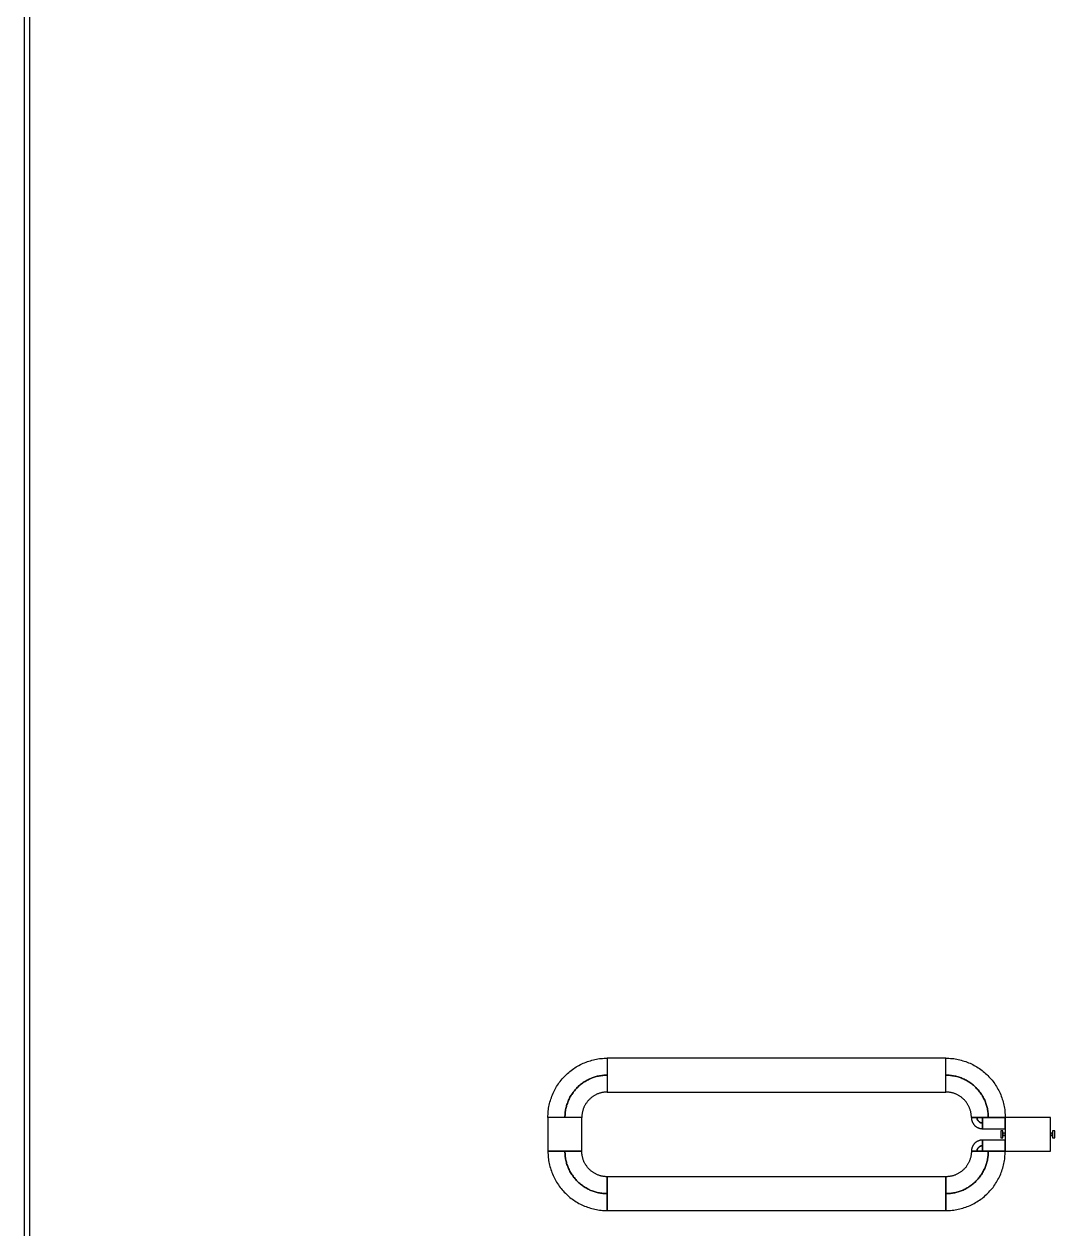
# Model space of a CAD drawing. Extents: x -21939 to 21943, y -23600 to 16600.
# Drawn here: x 7005 to 7918, y -15064 to -13996 of the extents above; entities that cross this region are included whole.
import ezdxf

# ---------------------------------------------------------------- set-up
doc = ezdxf.new("R2010")
doc.units = 0

# ---------------------------------------------------------------- blocks, each defined once
blk = doc.blocks.new('QTUNE1')
for points in [[(3305, 5400), (3305, 1200), (3310.1, 1200), (3310.1, 5400), (3305, 5400)], [(3769, 2335), (3769, 2336.4), (3769.1, 2337.7), (3769.2, 2339.1), (3769.3, 2340.5), (3769.4, 2341.9), (3769.6, 2343.2), (3769.9, 2344.6), (3770.1, 2345.9), (3770.5, 2347.3), (3770.8, 2348.6), (3771.2, 2349.9), (3771.6, 2351.2), (3772, 2352.5), (3772.5, 2353.8), (3773, 2355.1), (3773.5, 2356.4), (3774.1, 2357.6), (3774.7, 2358.8), (3775.4, 2360.1), (3776, 2361.2), (3776.7, 2362.4), (3777.5, 2363.6), (3778.2, 2364.7), (3779, 2365.9), (3779.8, 2367), (3780.7, 2368), (3781.6, 2369.1), (3782.5, 2370.1), (3783.4, 2371.1), (3784.4, 2372.1), (3785.4, 2373.1), (3786.4, 2374), (3787.4, 2374.9), (3788.5, 2375.8), (3789.5, 2376.7), (3790.6, 2377.5), (3791.8, 2378.3), (3792.9, 2379), (3794.1, 2379.8), (3795.2, 2380.5), (3796.4, 2381.1), (3797.7, 2381.8), (3798.9, 2382.4), (3800.1, 2383), (3801.4, 2383.5), (3802.7, 2384), (3804, 2384.5), (3805.3, 2384.9), (3806.6, 2385.3), (3807.9, 2385.7), (3809.2, 2386), (3810.6, 2386.4), (3811.9, 2386.6), (3813.3, 2386.9), (3814.6, 2387.1), (3816, 2387.2), (3817.4, 2387.3), (3818.8, 2387.4), (3820.1, 2387.5), (3821.5, 2387.5), (3821.5, 2372.5), (3820.5, 2372.5), (3819.5, 2372.4), (3818.6, 2372.4), (3817.6, 2372.3), (3816.6, 2372.2), (3815.6, 2372), (3814.7, 2371.9), (3813.7, 2371.7), (3812.7, 2371.5), (3811.8, 2371.2), (3810.8, 2371), (3809.9, 2370.7), (3809, 2370.3), (3808.1, 2370), (3807.1, 2369.6), (3806.2, 2369.3), (3805.4, 2368.8), (3804.5, 2368.4), (3803.6, 2368), (3802.7, 2367.5), (3801.9, 2367), (3801.1, 2366.5), (3800.3, 2365.9), (3799.5, 2365.3), (3798.7, 2364.8), (3797.9, 2364.1), (3797.1, 2363.5), (3796.4, 2362.9), (3795.7, 2362.2), (3795, 2361.5), (3794.3, 2360.8), (3793.6, 2360.1), (3793, 2359.4), (3792.4, 2358.6), (3791.7, 2357.8), (3791.2, 2357), (3790.6, 2356.2), (3790, 2355.4), (3789.5, 2354.6), (3789, 2353.8), (3788.5, 2352.9), (3788.1, 2352), (3787.7, 2351.1), (3787.2, 2350.3), (3786.9, 2349.4), (3786.5, 2348.4), (3786.2, 2347.5), (3785.8, 2346.6), (3785.5, 2345.7), (3785.3, 2344.7), (3785, 2343.8), (3784.8, 2342.8), (3784.6, 2341.8), (3784.5, 2340.9), (3784.3, 2339.9), (3784.2, 2338.9), (3784.1, 2337.9), (3784.1, 2337), (3784, 2336), (3784, 2335), (3769, 2335)], [(3821.5, 2357.5), (4121.5, 2357.5), (4121.5, 2387.5), (3821.5, 2387.5), (3821.5, 2357.5)], [(4121.5, 2387.5), (4122.9, 2387.5), (4124.2, 2387.4), (4125.6, 2387.3), (4127, 2387.2), (4128.4, 2387.1), (4129.7, 2386.9), (4131.1, 2386.6), (4132.4, 2386.4), (4133.8, 2386), (4135.1, 2385.7), (4136.4, 2385.3), (4137.7, 2384.9), (4139, 2384.5), (4140.3, 2384), (4141.6, 2383.5), (4142.9, 2383), (4144.1, 2382.4), (4145.3, 2381.8), (4146.6, 2381.1), (4147.7, 2380.5), (4148.9, 2379.8), (4150.1, 2379), (4151.2, 2378.3), (4152.4, 2377.5), (4153.5, 2376.7), (4154.5, 2375.8), (4155.6, 2374.9), (4156.6, 2374), (4157.6, 2373.1), (4158.6, 2372.1), (4159.6, 2371.1), (4160.5, 2370.1), (4161.4, 2369.1), (4162.3, 2368), (4163.2, 2367), (4164, 2365.9), (4164.8, 2364.7), (4165.5, 2363.6), (4166.3, 2362.4), (4167, 2361.2), (4167.6, 2360.1), (4168.3, 2358.8), (4168.9, 2357.6), (4169.5, 2356.4), (4170, 2355.1), (4170.5, 2353.8), (4171, 2352.5), (4171.4, 2351.2), (4171.8, 2349.9), (4172.2, 2348.6), (4172.5, 2347.3), (4172.9, 2345.9), (4173.1, 2344.6), (4173.4, 2343.2), (4173.6, 2341.9), (4173.7, 2340.5), (4173.8, 2339.1), (4173.9, 2337.7), (4174, 2336.4), (4174, 2335), (4159, 2335), (4159, 2336), (4158.9, 2337), (4158.9, 2337.9), (4158.8, 2338.9), (4158.7, 2339.9), (4158.5, 2340.9), (4158.4, 2341.8), (4158.2, 2342.8), (4158, 2343.8), (4157.7, 2344.7), (4157.5, 2345.7), (4157.2, 2346.6), (4156.8, 2347.5), (4156.5, 2348.4), (4156.1, 2349.4), (4155.8, 2350.3), (4155.3, 2351.1), (4154.9, 2352), (4154.5, 2352.9), (4154, 2353.8), (4153.5, 2354.6), (4153, 2355.4), (4152.4, 2356.2), (4151.8, 2357), (4151.3, 2357.8), (4150.6, 2358.6), (4150, 2359.4), (4149.4, 2360.1), (4148.7, 2360.8), (4148, 2361.5), (4147.3, 2362.2), (4146.6, 2362.9), (4145.9, 2363.5), (4145.1, 2364.1), (4144.3, 2364.8), (4143.5, 2365.3), (4142.7, 2365.9), (4141.9, 2366.5), (4141.1, 2367), (4140.2, 2367.5), (4139.4, 2368), (4138.5, 2368.4), (4137.6, 2368.8), (4136.8, 2369.3), (4135.9, 2369.6), (4134.9, 2370), (4134, 2370.3), (4133.1, 2370.7), (4132.2, 2371), (4131.2, 2371.2), (4130.3, 2371.5), (4129.3, 2371.7), (4128.3, 2371.9), (4127.4, 2372), (4126.4, 2372.2), (4125.4, 2372.3), (4124.4, 2372.4), (4123.5, 2372.4), (4122.5, 2372.5), (4121.5, 2372.5), (4121.5, 2387.5)], [(3784, 2335), (3784, 2336), (3784.1, 2337), (3784.1, 2337.9), (3784.2, 2338.9), (3784.3, 2339.9), (3784.5, 2340.9), (3784.6, 2341.8), (3784.8, 2342.8), (3785, 2343.8), (3785.3, 2344.7), (3785.5, 2345.7), (3785.8, 2346.6), (3786.2, 2347.5), (3786.5, 2348.4), (3786.9, 2349.4), (3787.2, 2350.3), (3787.7, 2351.1), (3788.1, 2352), (3788.5, 2352.9), (3789, 2353.8), (3789.5, 2354.6), (3790, 2355.4), (3790.6, 2356.2), (3791.2, 2357), (3791.7, 2357.8), (3792.4, 2358.6), (3793, 2359.4), (3793.6, 2360.1), (3794.3, 2360.8), (3795, 2361.5), (3795.7, 2362.2), (3796.4, 2362.9), (3797.1, 2363.5), (3797.9, 2364.1), (3798.7, 2364.8), (3799.5, 2365.3), (3800.3, 2365.9), (3801.1, 2366.5), (3801.9, 2367), (3802.7, 2367.5), (3803.6, 2368), (3804.5, 2368.4), (3805.4, 2368.8), (3806.2, 2369.3), (3807.1, 2369.6), (3808.1, 2370), (3809, 2370.3), (3809.9, 2370.7), (3810.8, 2371), (3811.8, 2371.2), (3812.7, 2371.5), (3813.7, 2371.7), (3814.7, 2371.9), (3815.6, 2372), (3816.6, 2372.2), (3817.6, 2372.3), (3818.6, 2372.4), (3819.5, 2372.4), (3820.5, 2372.5), (3821.5, 2372.5), (3821.5, 2357.5), (3820.9, 2357.5), (3820.3, 2357.5), (3819.7, 2357.4), (3819.1, 2357.4), (3818.6, 2357.3), (3818, 2357.2), (3817.4, 2357.1), (3816.8, 2357), (3816.2, 2356.9), (3815.7, 2356.7), (3815.1, 2356.6), (3814.5, 2356.4), (3814, 2356.2), (3813.4, 2356), (3812.9, 2355.8), (3812.3, 2355.6), (3811.8, 2355.3), (3811.3, 2355), (3810.8, 2354.8), (3810.2, 2354.5), (3809.7, 2354.2), (3809.2, 2353.9), (3808.8, 2353.5), (3808.3, 2353.2), (3807.8, 2352.9), (3807.3, 2352.5), (3806.9, 2352.1), (3806.4, 2351.7), (3806, 2351.3), (3805.6, 2350.9), (3805.2, 2350.5), (3804.8, 2350.1), (3804.4, 2349.6), (3804, 2349.2), (3803.6, 2348.7), (3803.3, 2348.2), (3803, 2347.7), (3802.6, 2347.3), (3802.3, 2346.8), (3802, 2346.2), (3801.7, 2345.7), (3801.5, 2345.2), (3801.2, 2344.7), (3800.9, 2344.2), (3800.7, 2343.6), (3800.5, 2343.1), (3800.3, 2342.5), (3800.1, 2342), (3799.9, 2341.4), (3799.8, 2340.8), (3799.6, 2340.3), (3799.5, 2339.7), (3799.4, 2339.1), (3799.3, 2338.5), (3799.2, 2337.9), (3799.1, 2337.4), (3799.1, 2336.8), (3799, 2336.2), (3799, 2335.6), (3799, 2335), (3784, 2335)], [(4121.5, 2372.5), (4122.5, 2372.5), (4123.5, 2372.4), (4124.4, 2372.4), (4125.4, 2372.3), (4126.4, 2372.2), (4127.4, 2372), (4128.3, 2371.9), (4129.3, 2371.7), (4130.3, 2371.5), (4131.2, 2371.2), (4132.2, 2371), (4133.1, 2370.7), (4134, 2370.3), (4134.9, 2370), (4135.9, 2369.6), (4136.8, 2369.3), (4137.6, 2368.8), (4138.5, 2368.4), (4139.4, 2368), (4140.2, 2367.5), (4141.1, 2367), (4141.9, 2366.5), (4142.7, 2365.9), (4143.5, 2365.3), (4144.3, 2364.8), (4145.1, 2364.1), (4145.9, 2363.5), (4146.6, 2362.9), (4147.3, 2362.2), (4148, 2361.5), (4148.7, 2360.8), (4149.4, 2360.1), (4150, 2359.4), (4150.6, 2358.6), (4151.3, 2357.8), (4151.8, 2357), (4152.4, 2356.2), (4153, 2355.4), (4153.5, 2354.6), (4154, 2353.8), (4154.5, 2352.9), (4154.9, 2352), (4155.3, 2351.1), (4155.8, 2350.3), (4156.1, 2349.4), (4156.5, 2348.4), (4156.8, 2347.5), (4157.2, 2346.6), (4157.5, 2345.7), (4157.7, 2344.7), (4158, 2343.8), (4158.2, 2342.8), (4158.4, 2341.8), (4158.5, 2340.9), (4158.7, 2339.9), (4158.8, 2338.9), (4158.9, 2337.9), (4158.9, 2337), (4159, 2336), (4159, 2335), (4144, 2335), (4144, 2335.6), (4144, 2336.2), (4143.9, 2336.8), (4143.9, 2337.4), (4143.8, 2337.9), (4143.7, 2338.5), (4143.6, 2339.1), (4143.5, 2339.7), (4143.4, 2340.3), (4143.2, 2340.8), (4143.1, 2341.4), (4142.9, 2342), (4142.7, 2342.5), (4142.5, 2343.1), (4142.3, 2343.6), (4142.1, 2344.2), (4141.8, 2344.7), (4141.5, 2345.2), (4141.3, 2345.7), (4141, 2346.2), (4140.7, 2346.8), (4140.4, 2347.3), (4140, 2347.7), (4139.7, 2348.2), (4139.4, 2348.7), (4139, 2349.2), (4138.6, 2349.6), (4138.2, 2350.1), (4137.8, 2350.5), (4137.4, 2350.9), (4137, 2351.3), (4136.6, 2351.7), (4136.1, 2352.1), (4135.7, 2352.5), (4135.2, 2352.9), (4134.7, 2353.2), (4134.2, 2353.5), (4133.8, 2353.9), (4133.3, 2354.2), (4132.7, 2354.5), (4132.2, 2354.8), (4131.7, 2355), (4131.2, 2355.3), (4130.7, 2355.6), (4130.1, 2355.8), (4129.6, 2356), (4129, 2356.2), (4128.5, 2356.4), (4127.9, 2356.6), (4127.3, 2356.7), (4126.8, 2356.9), (4126.2, 2357), (4125.6, 2357.1), (4125, 2357.2), (4124.4, 2357.3), (4123.9, 2357.4), (4123.3, 2357.4), (4122.7, 2357.5), (4122.1, 2357.5), (4121.5, 2357.5), (4121.5, 2372.5)], [(3769, 2335), (3769, 2305), (3799, 2305), (3799, 2335), (3769, 2335)], [(4144, 2335), (4174, 2335), (4174, 2335), (4144, 2335), (4144, 2335)], [(4144, 2335), (4144, 2334.7), (4144, 2334.5), (4144, 2334.2), (4144.1, 2334), (4144.1, 2333.7), (4144.1, 2333.4), (4144.2, 2333.2), (4144.2, 2332.9), (4144.3, 2332.7), (4144.3, 2332.4), (4144.4, 2332.2), (4144.5, 2331.9), (4144.6, 2331.7), (4144.7, 2331.4), (4144.8, 2331.2), (4144.9, 2330.9), (4145, 2330.7), (4145.1, 2330.5), (4145.2, 2330.2), (4145.3, 2330), (4145.5, 2329.8), (4145.6, 2329.6), (4145.8, 2329.3), (4145.9, 2329.1), (4146.1, 2328.9), (4146.2, 2328.7), (4146.4, 2328.5), (4146.6, 2328.3), (4146.7, 2328.1), (4146.9, 2327.9), (4147.1, 2327.7), (4147.3, 2327.6), (4147.5, 2327.4), (4147.7, 2327.2), (4147.9, 2327.1), (4148.1, 2326.9), (4148.3, 2326.8), (4148.6, 2326.6), (4148.8, 2326.5), (4149, 2326.3), (4149.2, 2326.2), (4149.5, 2326.1), (4149.7, 2326), (4149.9, 2325.9), (4150.2, 2325.8), (4150.4, 2325.7), (4150.7, 2325.6), (4150.9, 2325.5), (4151.2, 2325.4), (4151.4, 2325.3), (4151.7, 2325.3), (4151.9, 2325.2), (4152.2, 2325.2), (4152.4, 2325.1), (4152.7, 2325.1), (4153, 2325.1), (4153.2, 2325), (4153.5, 2325), (4153.7, 2325), (4154, 2325), (4154, 2330), (4153.9, 2330), (4153.7, 2330), (4153.6, 2330), (4153.5, 2330), (4153.3, 2330), (4153.2, 2330.1), (4153.1, 2330.1), (4153, 2330.1), (4152.8, 2330.1), (4152.7, 2330.2), (4152.6, 2330.2), (4152.5, 2330.2), (4152.3, 2330.3), (4152.2, 2330.3), (4152.1, 2330.4), (4152, 2330.4), (4151.8, 2330.5), (4151.7, 2330.5), (4151.6, 2330.6), (4151.5, 2330.7), (4151.4, 2330.7), (4151.3, 2330.8), (4151.2, 2330.9), (4151.1, 2331), (4151, 2331), (4150.9, 2331.1), (4150.8, 2331.2), (4150.7, 2331.3), (4150.6, 2331.4), (4150.5, 2331.5), (4150.4, 2331.6), (4150.3, 2331.7), (4150.2, 2331.8), (4150.1, 2331.9), (4150, 2332), (4150, 2332.1), (4149.9, 2332.2), (4149.8, 2332.3), (4149.7, 2332.4), (4149.7, 2332.5), (4149.6, 2332.6), (4149.5, 2332.7), (4149.5, 2332.8), (4149.4, 2333), (4149.4, 2333.1), (4149.3, 2333.2), (4149.3, 2333.3), (4149.2, 2333.5), (4149.2, 2333.6), (4149.2, 2333.7), (4149.1, 2333.8), (4149.1, 2334), (4149.1, 2334.1), (4149.1, 2334.2), (4149, 2334.3), (4149, 2334.5), (4149, 2334.6), (4149, 2334.7), (4149, 2334.9), (4149, 2335), (4144, 2335)], [(4149, 2335), (4149, 2334.9), (4149, 2334.7), (4149, 2334.6), (4149, 2334.5), (4149, 2334.3), (4149.1, 2334.2), (4149.1, 2334.1), (4149.1, 2334), (4149.1, 2333.8), (4149.2, 2333.7), (4149.2, 2333.6), (4149.2, 2333.5), (4149.3, 2333.3), (4149.3, 2333.2), (4149.4, 2333.1), (4149.4, 2333), (4149.5, 2332.8), (4149.5, 2332.7), (4149.6, 2332.6), (4149.7, 2332.5), (4149.7, 2332.4), (4149.8, 2332.3), (4149.9, 2332.2), (4150, 2332.1), (4150, 2332), (4150.1, 2331.9), (4150.2, 2331.8), (4150.3, 2331.7), (4150.4, 2331.6), (4150.5, 2331.5), (4150.6, 2331.4), (4150.7, 2331.3), (4150.8, 2331.2), (4150.9, 2331.1), (4151, 2331), (4151.1, 2331), (4151.2, 2330.9), (4151.3, 2330.8), (4151.4, 2330.7), (4151.5, 2330.7), (4151.6, 2330.6), (4151.7, 2330.5), (4151.8, 2330.5), (4152, 2330.4), (4152.1, 2330.4), (4152.2, 2330.3), (4152.3, 2330.3), (4152.5, 2330.2), (4152.6, 2330.2), (4152.7, 2330.2), (4152.8, 2330.1), (4153, 2330.1), (4153.1, 2330.1), (4153.2, 2330.1), (4153.3, 2330), (4153.5, 2330), (4153.6, 2330), (4153.7, 2330), (4153.9, 2330), (4154, 2330), (4154, 2335), (4154, 2335), (4154, 2335), (4154, 2335), (4154, 2335), (4154, 2335), (4154, 2335), (4154, 2335), (4154, 2335), (4154, 2335), (4154, 2335), (4154, 2335), (4154, 2335), (4154, 2335), (4154, 2335), (4154, 2335), (4154, 2335), (4154, 2335), (4154, 2335), (4154, 2335), (4154, 2335), (4154, 2335), (4154, 2335), (4154, 2335), (4154, 2335), (4154, 2335), (4154, 2335), (4154, 2335), (4154, 2335), (4154, 2335), (4154, 2335), (4154, 2335), (4154, 2335), (4154, 2335), (4154, 2335), (4154, 2335), (4154, 2335), (4154, 2335), (4154, 2335), (4154, 2335), (4154, 2335), (4154, 2335), (4154, 2335), (4154, 2335), (4154, 2335), (4154, 2335), (4154, 2335), (4154, 2335), (4154, 2335), (4154, 2335), (4154, 2335), (4154, 2335), (4154, 2335), (4154, 2335), (4154, 2335), (4154, 2335), (4154, 2335), (4154, 2335), (4154, 2335), (4154, 2335), (4154, 2335), (4149, 2335)], [(4154, 2325), (4174, 2325), (4174, 2335), (4154, 2335), (4154, 2325)], [(4174, 2305), (4214, 2305), (4214, 2335), (4174, 2335), (4174, 2305)], [(4170, 2317), (4172, 2317), (4172, 2323), (4170, 2323), (4170, 2317)], [(4172, 2319), (4174, 2319), (4174, 2321), (4172, 2321), (4172, 2319)], [(4214, 2319), (4216, 2319), (4216, 2321), (4214, 2321), (4214, 2319)], [(4216, 2317), (4218, 2317), (4218, 2323), (4216, 2323), (4216, 2317)], [(4154, 2315), (4153.7, 2315), (4153.5, 2315), (4153.2, 2315), (4153, 2314.9), (4152.7, 2314.9), (4152.4, 2314.9), (4152.2, 2314.8), (4151.9, 2314.8), (4151.7, 2314.7), (4151.4, 2314.7), (4151.2, 2314.6), (4150.9, 2314.5), (4150.7, 2314.4), (4150.4, 2314.3), (4150.2, 2314.2), (4149.9, 2314.1), (4149.7, 2314), (4149.5, 2313.9), (4149.2, 2313.8), (4149, 2313.7), (4148.8, 2313.5), (4148.6, 2313.4), (4148.3, 2313.2), (4148.1, 2313.1), (4147.9, 2312.9), (4147.7, 2312.8), (4147.5, 2312.6), (4147.3, 2312.4), (4147.1, 2312.3), (4146.9, 2312.1), (4146.7, 2311.9), (4146.6, 2311.7), (4146.4, 2311.5), (4146.2, 2311.3), (4146.1, 2311.1), (4145.9, 2310.9), (4145.8, 2310.7), (4145.6, 2310.4), (4145.5, 2310.2), (4145.3, 2310), (4145.2, 2309.8), (4145.1, 2309.5), (4145, 2309.3), (4144.9, 2309.1), (4144.8, 2308.8), (4144.7, 2308.6), (4144.6, 2308.3), (4144.5, 2308.1), (4144.4, 2307.8), (4144.3, 2307.6), (4144.3, 2307.3), (4144.2, 2307.1), (4144.2, 2306.8), (4144.1, 2306.6), (4144.1, 2306.3), (4144.1, 2306), (4144, 2305.8), (4144, 2305.5), (4144, 2305.3), (4144, 2305), (4149, 2305), (4149, 2305.1), (4149, 2305.3), (4149, 2305.4), (4149, 2305.5), (4149, 2305.7), (4149.1, 2305.8), (4149.1, 2305.9), (4149.1, 2306), (4149.1, 2306.2), (4149.2, 2306.3), (4149.2, 2306.4), (4149.2, 2306.5), (4149.3, 2306.7), (4149.3, 2306.8), (4149.4, 2306.9), (4149.4, 2307), (4149.5, 2307.2), (4149.5, 2307.3), (4149.6, 2307.4), (4149.7, 2307.5), (4149.7, 2307.6), (4149.8, 2307.7), (4149.9, 2307.8), (4150, 2307.9), (4150, 2308), (4150.1, 2308.1), (4150.2, 2308.2), (4150.3, 2308.3), (4150.4, 2308.4), (4150.5, 2308.5), (4150.6, 2308.6), (4150.7, 2308.7), (4150.8, 2308.8), (4150.9, 2308.9), (4151, 2309), (4151.1, 2309), (4151.2, 2309.1), (4151.3, 2309.2), (4151.4, 2309.3), (4151.5, 2309.3), (4151.6, 2309.4), (4151.7, 2309.5), (4151.8, 2309.5), (4152, 2309.6), (4152.1, 2309.6), (4152.2, 2309.7), (4152.3, 2309.7), (4152.5, 2309.8), (4152.6, 2309.8), (4152.7, 2309.8), (4152.8, 2309.9), (4153, 2309.9), (4153.1, 2309.9), (4153.2, 2309.9), (4153.3, 2310), (4153.5, 2310), (4153.6, 2310), (4153.7, 2310), (4153.9, 2310), (4154, 2310), (4154, 2315)], [(4154, 2310), (4153.9, 2310), (4153.7, 2310), (4153.6, 2310), (4153.5, 2310), (4153.3, 2310), (4153.2, 2309.9), (4153.1, 2309.9), (4153, 2309.9), (4152.8, 2309.9), (4152.7, 2309.8), (4152.6, 2309.8), (4152.5, 2309.8), (4152.3, 2309.7), (4152.2, 2309.7), (4152.1, 2309.6), (4152, 2309.6), (4151.8, 2309.5), (4151.7, 2309.5), (4151.6, 2309.4), (4151.5, 2309.3), (4151.4, 2309.3), (4151.3, 2309.2), (4151.2, 2309.1), (4151.1, 2309), (4151, 2309), (4150.9, 2308.9), (4150.8, 2308.8), (4150.7, 2308.7), (4150.6, 2308.6), (4150.5, 2308.5), (4150.4, 2308.4), (4150.3, 2308.3), (4150.2, 2308.2), (4150.1, 2308.1), (4150, 2308), (4150, 2307.9), (4149.9, 2307.8), (4149.8, 2307.7), (4149.7, 2307.6), (4149.7, 2307.5), (4149.6, 2307.4), (4149.5, 2307.3), (4149.5, 2307.2), (4149.4, 2307), (4149.4, 2306.9), (4149.3, 2306.8), (4149.3, 2306.7), (4149.2, 2306.5), (4149.2, 2306.4), (4149.2, 2306.3), (4149.1, 2306.2), (4149.1, 2306), (4149.1, 2305.9), (4149.1, 2305.8), (4149, 2305.7), (4149, 2305.5), (4149, 2305.4), (4149, 2305.3), (4149, 2305.1), (4149, 2305), (4154, 2305), (4154, 2305), (4154, 2305), (4154, 2305), (4154, 2305), (4154, 2305), (4154, 2305), (4154, 2305), (4154, 2305), (4154, 2305), (4154, 2305), (4154, 2305), (4154, 2305), (4154, 2305), (4154, 2305), (4154, 2305), (4154, 2305), (4154, 2305), (4154, 2305), (4154, 2305), (4154, 2305), (4154, 2305), (4154, 2305), (4154, 2305), (4154, 2305), (4154, 2305), (4154, 2305), (4154, 2305), (4154, 2305), (4154, 2305), (4154, 2305), (4154, 2305), (4154, 2305), (4154, 2305), (4154, 2305), (4154, 2305), (4154, 2305), (4154, 2305), (4154, 2305), (4154, 2305), (4154, 2305), (4154, 2305), (4154, 2305), (4154, 2305), (4154, 2305), (4154, 2305), (4154, 2305), (4154, 2305), (4154, 2305), (4154, 2305), (4154, 2305), (4154, 2305), (4154, 2305), (4154, 2305), (4154, 2305), (4154, 2305), (4154, 2305), (4154, 2305), (4154, 2305), (4154, 2305), (4154, 2305), (4154, 2310)], [(4174, 2315), (4154, 2315), (4154, 2305), (4174, 2305), (4174, 2315)], [(3769, 2305), (3769, 2303.6), (3769.1, 2302.3), (3769.2, 2300.9), (3769.3, 2299.5), (3769.4, 2298.1), (3769.6, 2296.8), (3769.9, 2295.4), (3770.1, 2294.1), (3770.5, 2292.7), (3770.8, 2291.4), (3771.2, 2290.1), (3771.6, 2288.8), (3772, 2287.5), (3772.5, 2286.2), (3773, 2284.9), (3773.5, 2283.6), (3774.1, 2282.4), (3774.7, 2281.2), (3775.4, 2279.9), (3776, 2278.8), (3776.7, 2277.6), (3777.5, 2276.4), (3778.2, 2275.3), (3779, 2274.1), (3779.8, 2273), (3780.7, 2272), (3781.6, 2270.9), (3782.5, 2269.9), (3783.4, 2268.9), (3784.4, 2267.9), (3785.4, 2266.9), (3786.4, 2266), (3787.4, 2265.1), (3788.5, 2264.2), (3789.5, 2263.3), (3790.6, 2262.5), (3791.8, 2261.7), (3792.9, 2261), (3794.1, 2260.2), (3795.2, 2259.5), (3796.4, 2258.9), (3797.7, 2258.2), (3798.9, 2257.6), (3800.1, 2257), (3801.4, 2256.5), (3802.7, 2256), (3804, 2255.5), (3805.3, 2255.1), (3806.6, 2254.7), (3807.9, 2254.3), (3809.2, 2254), (3810.6, 2253.6), (3811.9, 2253.4), (3813.3, 2253.1), (3814.6, 2252.9), (3816, 2252.8), (3817.4, 2252.7), (3818.8, 2252.6), (3820.1, 2252.5), (3821.5, 2252.5), (3821.5, 2267.5), (3820.5, 2267.5), (3819.5, 2267.6), (3818.6, 2267.6), (3817.6, 2267.7), (3816.6, 2267.8), (3815.6, 2268), (3814.7, 2268.1), (3813.7, 2268.3), (3812.7, 2268.5), (3811.8, 2268.8), (3810.8, 2269), (3809.9, 2269.3), (3809, 2269.7), (3808.1, 2270), (3807.1, 2270.4), (3806.2, 2270.7), (3805.4, 2271.2), (3804.5, 2271.6), (3803.6, 2272), (3802.7, 2272.5), (3801.9, 2273), (3801.1, 2273.5), (3800.3, 2274.1), (3799.5, 2274.7), (3798.7, 2275.2), (3797.9, 2275.9), (3797.1, 2276.5), (3796.4, 2277.1), (3795.7, 2277.8), (3795, 2278.5), (3794.3, 2279.2), (3793.6, 2279.9), (3793, 2280.6), (3792.4, 2281.4), (3791.7, 2282.2), (3791.2, 2283), (3790.6, 2283.8), (3790, 2284.6), (3789.5, 2285.4), (3789, 2286.2), (3788.5, 2287.1), (3788.1, 2288), (3787.7, 2288.9), (3787.2, 2289.7), (3786.9, 2290.6), (3786.5, 2291.6), (3786.2, 2292.5), (3785.8, 2293.4), (3785.5, 2294.3), (3785.3, 2295.3), (3785, 2296.2), (3784.8, 2297.2), (3784.6, 2298.2), (3784.5, 2299.1), (3784.3, 2300.1), (3784.2, 2301.1), (3784.1, 2302.1), (3784.1, 2303), (3784, 2304), (3784, 2305), (3769, 2305)], [(3784, 2305), (3784, 2304), (3784.1, 2303), (3784.1, 2302.1), (3784.2, 2301.1), (3784.3, 2300.1), (3784.5, 2299.1), (3784.6, 2298.2), (3784.8, 2297.2), (3785, 2296.2), (3785.3, 2295.3), (3785.5, 2294.3), (3785.8, 2293.4), (3786.2, 2292.5), (3786.5, 2291.6), (3786.9, 2290.6), (3787.2, 2289.7), (3787.7, 2288.9), (3788.1, 2288), (3788.5, 2287.1), (3789, 2286.2), (3789.5, 2285.4), (3790, 2284.6), (3790.6, 2283.8), (3791.2, 2283), (3791.7, 2282.2), (3792.4, 2281.4), (3793, 2280.6), (3793.6, 2279.9), (3794.3, 2279.2), (3795, 2278.5), (3795.7, 2277.8), (3796.4, 2277.1), (3797.1, 2276.5), (3797.9, 2275.9), (3798.7, 2275.2), (3799.5, 2274.7), (3800.3, 2274.1), (3801.1, 2273.5), (3801.9, 2273), (3802.7, 2272.5), (3803.6, 2272), (3804.5, 2271.6), (3805.4, 2271.2), (3806.2, 2270.7), (3807.1, 2270.4), (3808.1, 2270), (3809, 2269.7), (3809.9, 2269.3), (3810.8, 2269), (3811.8, 2268.8), (3812.7, 2268.5), (3813.7, 2268.3), (3814.7, 2268.1), (3815.6, 2268), (3816.6, 2267.8), (3817.6, 2267.7), (3818.6, 2267.6), (3819.5, 2267.6), (3820.5, 2267.5), (3821.5, 2267.5), (3821.5, 2282.5), (3820.9, 2282.5), (3820.3, 2282.5), (3819.7, 2282.6), (3819.1, 2282.6), (3818.6, 2282.7), (3818, 2282.8), (3817.4, 2282.9), (3816.8, 2283), (3816.2, 2283.1), (3815.7, 2283.3), (3815.1, 2283.4), (3814.5, 2283.6), (3814, 2283.8), (3813.4, 2284), (3812.9, 2284.2), (3812.3, 2284.4), (3811.8, 2284.7), (3811.3, 2285), (3810.8, 2285.2), (3810.2, 2285.5), (3809.7, 2285.8), (3809.2, 2286.1), (3808.8, 2286.5), (3808.3, 2286.8), (3807.8, 2287.1), (3807.3, 2287.5), (3806.9, 2287.9), (3806.4, 2288.3), (3806, 2288.7), (3805.6, 2289.1), (3805.2, 2289.5), (3804.8, 2289.9), (3804.4, 2290.4), (3804, 2290.8), (3803.6, 2291.3), (3803.3, 2291.8), (3803, 2292.3), (3802.6, 2292.7), (3802.3, 2293.2), (3802, 2293.8), (3801.7, 2294.3), (3801.5, 2294.8), (3801.2, 2295.3), (3800.9, 2295.8), (3800.7, 2296.4), (3800.5, 2296.9), (3800.3, 2297.5), (3800.1, 2298), (3799.9, 2298.6), (3799.8, 2299.2), (3799.6, 2299.7), (3799.5, 2300.3), (3799.4, 2300.9), (3799.3, 2301.5), (3799.2, 2302.1), (3799.1, 2302.6), (3799.1, 2303.2), (3799, 2303.8), (3799, 2304.4), (3799, 2305), (3784, 2305)], [(4121.5, 2252.5), (4122.9, 2252.5), (4124.2, 2252.6), (4125.6, 2252.7), (4127, 2252.8), (4128.4, 2252.9), (4129.7, 2253.1), (4131.1, 2253.4), (4132.4, 2253.6), (4133.8, 2254), (4135.1, 2254.3), (4136.4, 2254.7), (4137.7, 2255.1), (4139, 2255.5), (4140.3, 2256), (4141.6, 2256.5), (4142.9, 2257), (4144.1, 2257.6), (4145.3, 2258.2), (4146.6, 2258.9), (4147.7, 2259.5), (4148.9, 2260.2), (4150.1, 2261), (4151.2, 2261.7), (4152.4, 2262.5), (4153.5, 2263.3), (4154.5, 2264.2), (4155.6, 2265.1), (4156.6, 2266), (4157.6, 2266.9), (4158.6, 2267.9), (4159.6, 2268.9), (4160.5, 2269.9), (4161.4, 2270.9), (4162.3, 2272), (4163.2, 2273), (4164, 2274.1), (4164.8, 2275.3), (4165.5, 2276.4), (4166.3, 2277.6), (4167, 2278.8), (4167.6, 2279.9), (4168.3, 2281.2), (4168.9, 2282.4), (4169.5, 2283.6), (4170, 2284.9), (4170.5, 2286.2), (4171, 2287.5), (4171.4, 2288.8), (4171.8, 2290.1), (4172.2, 2291.4), (4172.5, 2292.7), (4172.9, 2294.1), (4173.1, 2295.4), (4173.4, 2296.8), (4173.6, 2298.1), (4173.7, 2299.5), (4173.8, 2300.9), (4173.9, 2302.3), (4174, 2303.6), (4174, 2305), (4159, 2305), (4159, 2304), (4158.9, 2303), (4158.9, 2302.1), (4158.8, 2301.1), (4158.7, 2300.1), (4158.5, 2299.1), (4158.4, 2298.2), (4158.2, 2297.2), (4158, 2296.2), (4157.7, 2295.3), (4157.5, 2294.3), (4157.2, 2293.4), (4156.8, 2292.5), (4156.5, 2291.6), (4156.1, 2290.6), (4155.8, 2289.7), (4155.3, 2288.9), (4154.9, 2288), (4154.5, 2287.1), (4154, 2286.2), (4153.5, 2285.4), (4153, 2284.6), (4152.4, 2283.8), (4151.8, 2283), (4151.3, 2282.2), (4150.6, 2281.4), (4150, 2280.6), (4149.4, 2279.9), (4148.7, 2279.2), (4148, 2278.5), (4147.3, 2277.8), (4146.6, 2277.1), (4145.9, 2276.5), (4145.1, 2275.9), (4144.3, 2275.2), (4143.5, 2274.7), (4142.7, 2274.1), (4141.9, 2273.5), (4141.1, 2273), (4140.2, 2272.5), (4139.4, 2272), (4138.5, 2271.6), (4137.6, 2271.2), (4136.8, 2270.7), (4135.9, 2270.4), (4134.9, 2270), (4134, 2269.7), (4133.1, 2269.3), (4132.2, 2269), (4131.2, 2268.8), (4130.3, 2268.5), (4129.3, 2268.3), (4128.3, 2268.1), (4127.4, 2268), (4126.4, 2267.8), (4125.4, 2267.7), (4124.4, 2267.6), (4123.5, 2267.6), (4122.5, 2267.5), (4121.5, 2267.5), (4121.5, 2252.5)], [(4121.5, 2267.5), (4122.5, 2267.5), (4123.5, 2267.6), (4124.4, 2267.6), (4125.4, 2267.7), (4126.4, 2267.8), (4127.4, 2268), (4128.3, 2268.1), (4129.3, 2268.3), (4130.3, 2268.5), (4131.2, 2268.8), (4132.2, 2269), (4133.1, 2269.3), (4134, 2269.7), (4134.9, 2270), (4135.9, 2270.4), (4136.8, 2270.7), (4137.6, 2271.2), (4138.5, 2271.6), (4139.4, 2272), (4140.2, 2272.5), (4141.1, 2273), (4141.9, 2273.5), (4142.7, 2274.1), (4143.5, 2274.7), (4144.3, 2275.2), (4145.1, 2275.9), (4145.9, 2276.5), (4146.6, 2277.1), (4147.3, 2277.8), (4148, 2278.5), (4148.7, 2279.2), (4149.4, 2279.9), (4150, 2280.6), (4150.6, 2281.4), (4151.3, 2282.2), (4151.8, 2283), (4152.4, 2283.8), (4153, 2284.6), (4153.5, 2285.4), (4154, 2286.2), (4154.5, 2287.1), (4154.9, 2288), (4155.3, 2288.9), (4155.8, 2289.7), (4156.1, 2290.6), (4156.5, 2291.6), (4156.8, 2292.5), (4157.2, 2293.4), (4157.5, 2294.3), (4157.7, 2295.3), (4158, 2296.2), (4158.2, 2297.2), (4158.4, 2298.2), (4158.5, 2299.1), (4158.7, 2300.1), (4158.8, 2301.1), (4158.9, 2302.1), (4158.9, 2303), (4159, 2304), (4159, 2305), (4144, 2305), (4144, 2304.4), (4144, 2303.8), (4143.9, 2303.2), (4143.9, 2302.6), (4143.8, 2302.1), (4143.7, 2301.5), (4143.6, 2300.9), (4143.5, 2300.3), (4143.4, 2299.7), (4143.2, 2299.2), (4143.1, 2298.6), (4142.9, 2298), (4142.7, 2297.5), (4142.5, 2296.9), (4142.3, 2296.4), (4142.1, 2295.8), (4141.8, 2295.3), (4141.5, 2294.8), (4141.3, 2294.3), (4141, 2293.8), (4140.7, 2293.2), (4140.4, 2292.7), (4140, 2292.3), (4139.7, 2291.8), (4139.4, 2291.3), (4139, 2290.8), (4138.6, 2290.4), (4138.2, 2289.9), (4137.8, 2289.5), (4137.4, 2289.1), (4137, 2288.7), (4136.6, 2288.3), (4136.1, 2287.9), (4135.7, 2287.5), (4135.2, 2287.1), (4134.7, 2286.8), (4134.2, 2286.5), (4133.8, 2286.1), (4133.3, 2285.8), (4132.7, 2285.5), (4132.2, 2285.2), (4131.7, 2285), (4131.2, 2284.7), (4130.7, 2284.4), (4130.1, 2284.2), (4129.6, 2284), (4129, 2283.8), (4128.5, 2283.6), (4127.9, 2283.4), (4127.3, 2283.3), (4126.8, 2283.1), (4126.2, 2283), (4125.6, 2282.9), (4125, 2282.8), (4124.4, 2282.7), (4123.9, 2282.6), (4123.3, 2282.6), (4122.7, 2282.5), (4122.1, 2282.5), (4121.5, 2282.5), (4121.5, 2267.5)], [(4144, 2305), (4174, 2305), (4174, 2305), (4144, 2305), (4144, 2305)], [(3821.5, 2252.5), (4121.5, 2252.5), (4121.5, 2282.5), (3821.5, 2282.5), (3821.5, 2252.5)]]:
    blk.add_lwpolyline(points)

msp = doc.modelspace()

# ---------------------------------------------------------------- block references
msp.add_blockref('QTUNE1', (3700, -17300))

doc.saveas('drawing.dxf')
